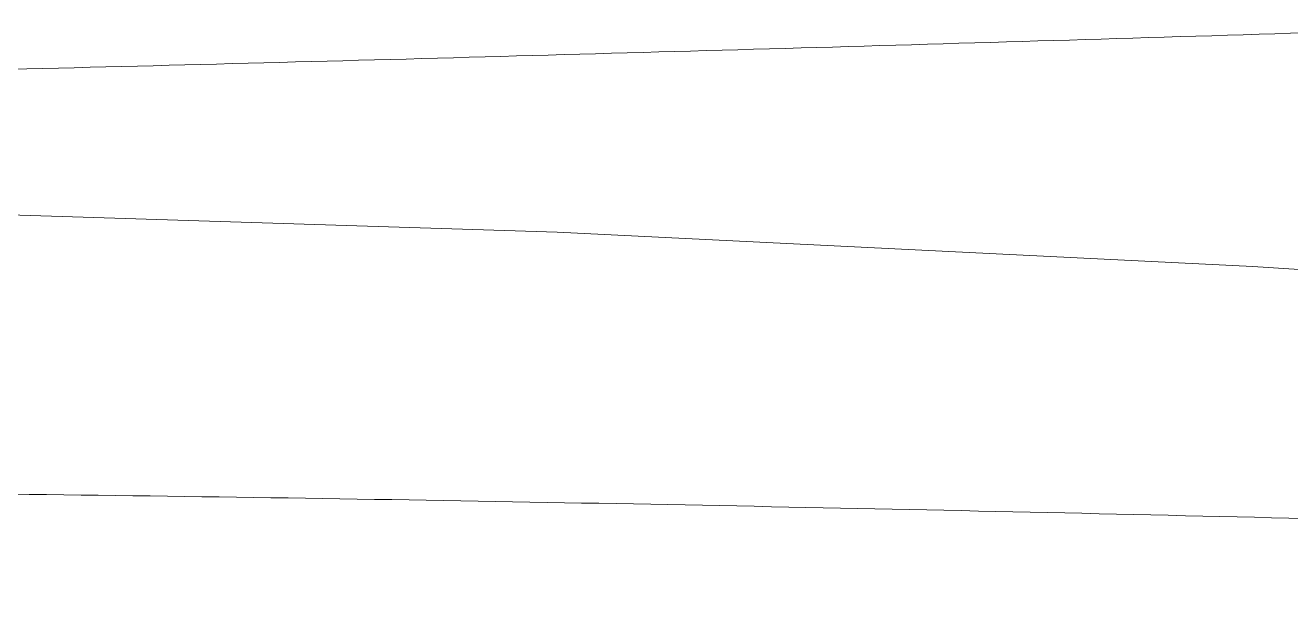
# Model space of a CAD drawing. Header units: millimetres. Extents: x 1680 to 166026, y 35966 to 91121.
# Drawn here: x 71671.9 to 71766.6, y 50354.2 to 50397.1 of the extents above; entities that cross this region are included whole.
import ezdxf

# ---------------------------------------------------------------- set-up
doc = ezdxf.new("R2010")
doc.units = ezdxf.units.MM
doc.layers.add('G-IMPT', color=8, linetype='Continuous', lineweight=18)
doc.layers.add('I-Furn', color=252, linetype='Continuous', lineweight=13)

# ---------------------------------------------------------------- blocks, each defined once
blk = doc.blocks.new('Furniture_Sofas-Armchairs_Icons-of-Denmark_ EC1-Sofa_Configuration7 - Default-V9-mebel yerləşmə planı')
at = {"layer": 'G-IMPT', "flags": 128}
for points in [[(1319.539, 243.685), (1316.693, 206.738), (1313.331, 154.679), (1310.759, 102.619), (1309.114, 50.56), (1308.534, -1.5)], [(1308.534, -1.5), (1309.114, 50.56), (1310.759, 102.619), (1313.331, 154.679), (1316.693, 206.738), (1319.539, 243.685)]]:
    blk.add_lwpolyline(points, dxfattribs=at)
at = {"layer": 'I-Furn'}
blk.add_open_spline([(1329.954, -1.5), (1329.955, 12.286), (1330.075, 39.854), (1330.58, 81.194), (1331.341, 122.542), (1332.282, 163.829), (1333.328, 205.174), (1334.402, 246.456), (1335.46, 287.786), (1336.45, 329.102), (1337.368, 370.432), (1337.914, 397.986), (1338.173, 411.764)], degree=3, dxfattribs=at)
blk.add_open_spline([(1301.093, -126.369), (1301.096, -113.744), (1301.026, -88.497), (1300.559, -38.008), (1299.531, 25.08), (1297.928, 88.16), (1296.47, 138.602), (1295.691, 163.816), (1295.289, 176.422)], degree=3, knots=[0, 0, 0, 0, 0.125, 0.25, 0.5, 0.75, 0.875, 1, 1, 1, 1], dxfattribs=at)

msp = doc.modelspace()

# ---------------------------------------------------------------- block references
at = {"layer": 'I-Furn', "rotation": 269.9999999999999}
msp.add_blockref('Furniture_Sofas-Armchairs_Icons-of-Denmark_ EC1-Sofa_Configuration7 - Default-V9-mebel yerləşmə planı', (71609.088, 51692.399), dxfattribs=at)

doc.saveas('drawing.dxf')
